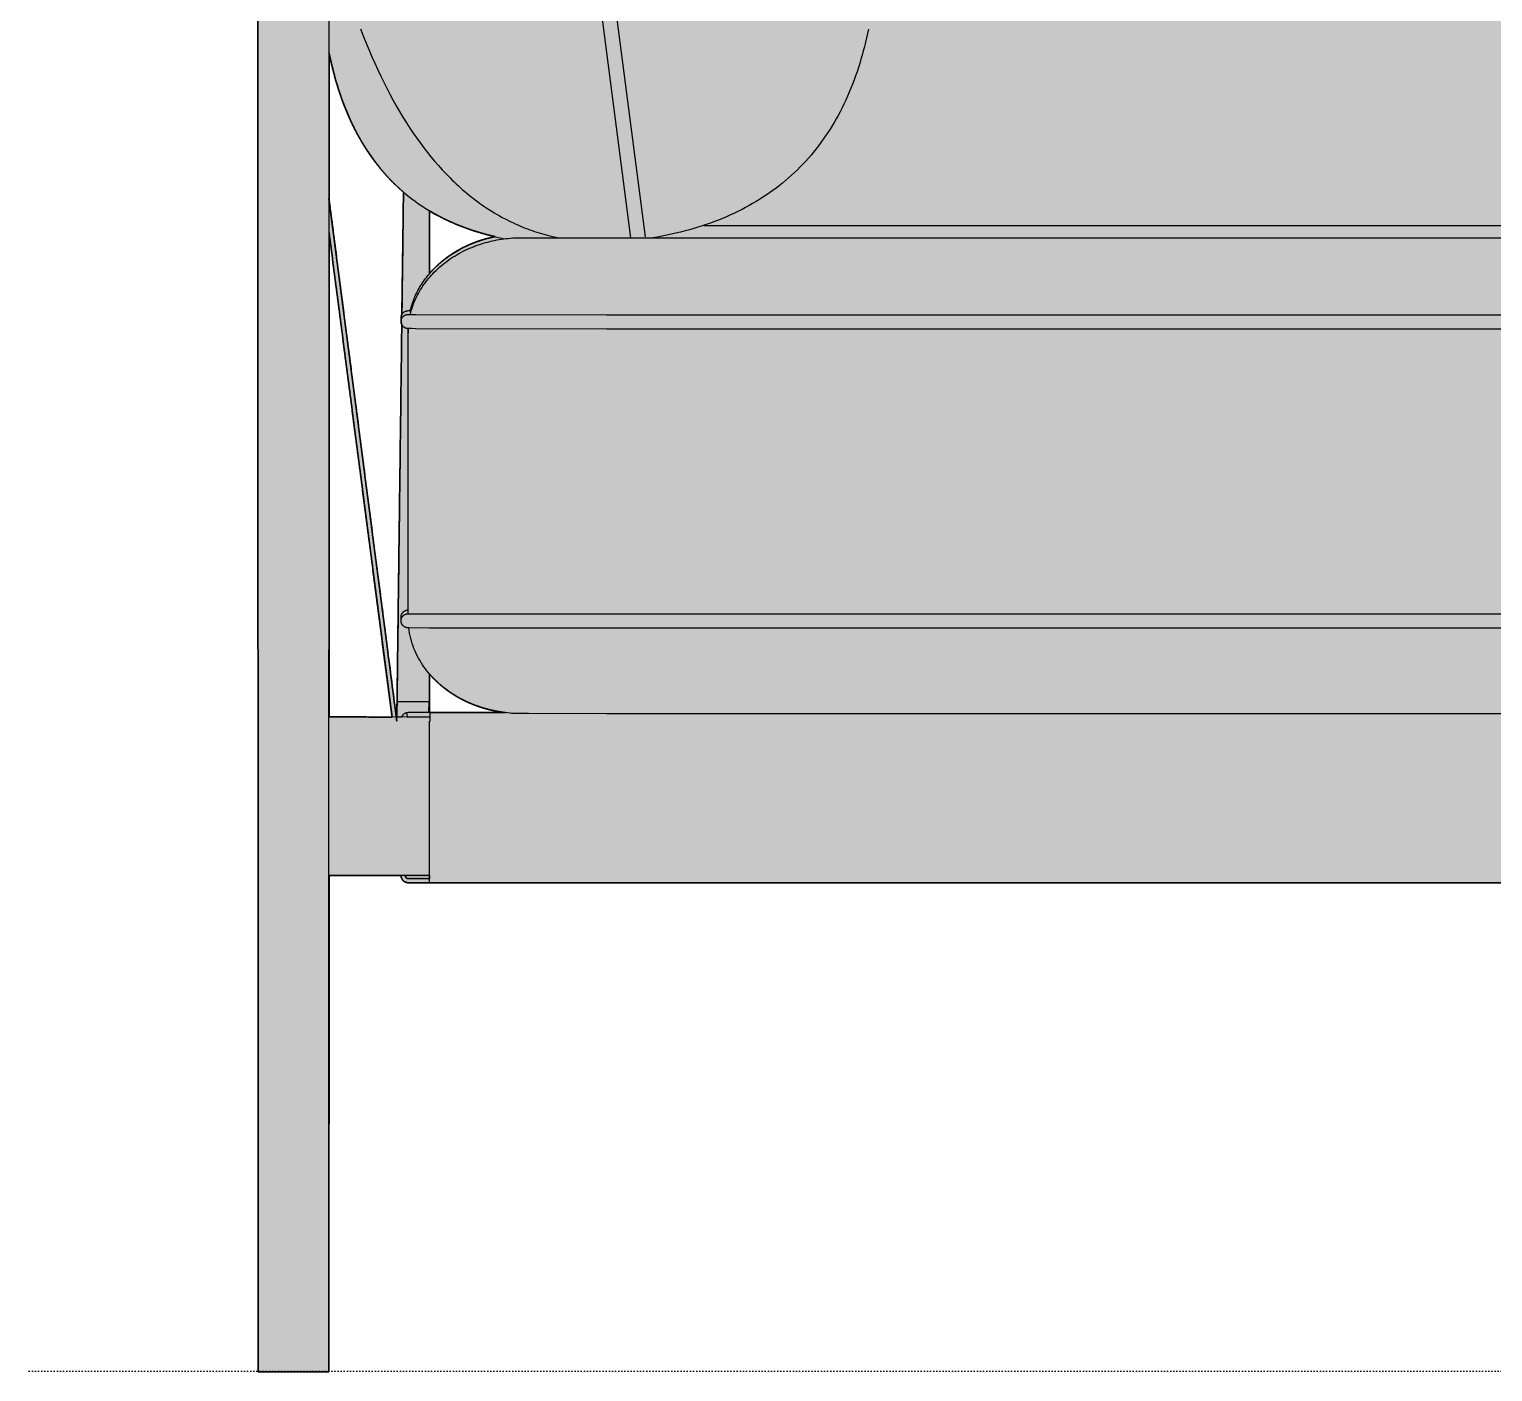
# Model space of a CAD drawing. Header units: millimetres. Extents: x 0 to 2217, y -1296 to 821.
# Drawn here: x 0 to 516, y 0 to 473 of the extents above; entities that cross this region are included whole.
import ezdxf

# ---------------------------------------------------------------- set-up
doc = ezdxf.new("R2010")
doc.units = ezdxf.units.MM
doc.linetypes.add('Dots', pattern=[1, 0, -1])
doc.layers.add('Blocks', color=7, linetype='Continuous')
doc.layers.add('Blocks$Fill', color=7, linetype='Continuous', true_color=0xffffff)
for name, color, linetype, lineweight, true_color in [('Blocks$Inner', 7, 'Continuous', 25, 0x007f00), ('Blocks$Outline', 7, 'Continuous', 35, 0xff3f3f), ('Groud', 7, 'Dots', 25, 0x243775)]:
    doc.layers.add(name, color=color, linetype=linetype, lineweight=lineweight, true_color=true_color)

# ---------------------------------------------------------------- blocks, each defined once
blk = doc.blocks.new('Can Lounge Chair Front')
at = {"layer": 'Blocks$Fill'}
h = blk.add_hatch(color=256, dxfattribs=at)
h.paths.add_polyline_path([(878.73, 172.31), (878.81, 172.31), (878.9, 172.32), (878.99, 172.33), (879.07, 172.34), (879.16, 172.36), (879.24, 172.38), (879.33, 172.4), (879.41, 172.43), (879.49, 172.46), (879.57, 172.49), (879.65, 172.52), (879.73, 172.56), (879.81, 172.6), (879.88, 172.64), (879.96, 172.68), (880.03, 172.73), (880.1, 172.78), (880.17, 172.83), (880.24, 172.89), (880.31, 172.94), (880.37, 173), (880.43, 173.06), (880.49, 173.13), (880.55, 173.19), (880.6, 173.26), (880.66, 173.33), (880.71, 173.4), (880.75, 173.47), (880.8, 173.55), (880.84, 173.62), (880.88, 173.7), (880.92, 173.78), (880.95, 173.86), (880.98, 173.94), (881.01, 174.02), (881.04, 174.1), (881.06, 174.19), (881.08, 174.27), (881.1, 174.36), (881.11, 174.44), (881.12, 174.53), (881.13, 174.61), (881.14, 174.7), (881.14, 174.79), (906.56, 174.79), (906.57, -0.21), (931.57, -0.21), (931.62, 509.79), (934.57, 509.79), (934.57, 549.79), (931.62, 549.79), (931.6, 569.67), (940.55, 585.02), (950.32, 600.59), (960.6, 615.86), (969.84, 628.69), (979.52, 641.23), (987.94, 651.42), (989.66, 653.43), (989.96, 653.81), (990.25, 654.2), (990.52, 654.6), (990.78, 655.01), (991.02, 655.42), (991.25, 655.85), (991.46, 656.28), (991.66, 656.72), (991.85, 657.16), (992.02, 657.62), (992.17, 658.07), (992.31, 658.54), (992.43, 659), (992.53, 659.47), (992.62, 659.95), (992.7, 660.43), (992.75, 660.91), (992.79, 661.39), (992.81, 661.87), (992.82, 662.35), (992.81, 662.83), (992.78, 663.31), (992.74, 663.8), (992.68, 664.27), (992.6, 664.75), (992.51, 665.22), (992.4, 665.69), (992.27, 666.16), (992.13, 666.62), (991.98, 667.08), (991.8, 667.53), (991.61, 667.97), (991.41, 668.41), (991.19, 668.84), (990.96, 669.26), (990.71, 669.68), (990.45, 670.08), (990.17, 670.48), (989.89, 670.86), (989.58, 671.24), (989.27, 671.61), (988.94, 671.96), (988.6, 672.3), (988.25, 672.63), (987.89, 672.95), (987.52, 673.26), (987.13, 673.55), (986.74, 673.83), (986.34, 674.1), (985.93, 674.35), (985.51, 674.59), (985.08, 674.81), (984.64, 675.02), (984.2, 675.21), (983.75, 675.39), (983.3, 675.55), (982.84, 675.7), (982.37, 675.83), (981.9, 675.94), (981.43, 676.04), (980.96, 676.12), (980.48, 676.19), (980, 676.24), (979.52, 676.27), (979.04, 676.29), (978.55, 676.29), (978.07, 676.27), (977.59, 676.23), (977.11, 676.18), (976.63, 676.12), (976.16, 676.03), (975.68, 675.93), (975.22, 675.82), (974.75, 675.68), (974.29, 675.54), (973.84, 675.37), (973.39, 675.19), (972.95, 675), (972.52, 674.79), (959.67, 674.79), (932.63, 674.79), (932.58, 676.42), (932.47, 678.71), (932.3, 681), (932.08, 683.28), (931.83, 685.36), (931.54, 687.44), (931.2, 689.52), (930.81, 691.58), (930.36, 693.63), (929.87, 695.67), (929.33, 697.7), (928.73, 699.71), (928.1, 701.61), (927.43, 703.49), (926.71, 705.35), (925.93, 707.19), (925.15, 708.92), (924.31, 710.63), (923.43, 712.32), (922.5, 713.98), (921.52, 715.62), (920.5, 717.23), (919.43, 718.81), (918.32, 720.35), (917.1, 721.94), (915.83, 723.5), (914.52, 725.01), (913.17, 726.49), (911.77, 727.92), (910.34, 729.32), (908.86, 730.67), (907.35, 731.98), (905.8, 733.26), (904.22, 734.49), (902.61, 735.67), (900.97, 736.82), (899.23, 737.98), (897.45, 739.09), (895.65, 740.17), (893.83, 741.19), (891.81, 742.27), (889.77, 743.3), (887.7, 744.28), (885.62, 745.22), (883.51, 746.11), (881.39, 746.96), (879.25, 747.77), (877.09, 748.54), (875.5, 749.07), (874.2, 752.57), (873.24, 754.92), (872.21, 757.28), (871.12, 759.62), (869.97, 761.92), (868.75, 764.22), (867.46, 766.51), (866.12, 768.76), (864.71, 770.98), (863.24, 773.17), (861.7, 775.34), (860.11, 777.46), (858.46, 779.55), (856.75, 781.6), (854.98, 783.61), (853.16, 785.58), (851.29, 787.5), (849.37, 789.37), (847.4, 791.19), (845.38, 792.97), (843.32, 794.69), (841.22, 796.35), (839.08, 797.96), (836.9, 799.51), (834.67, 801.01), (832.43, 802.44), (830.15, 803.81), (827.84, 805.12), (825.5, 806.38), (823.15, 807.56), (820.78, 808.68), (818.39, 809.74), (815.97, 810.75), (813.55, 811.68), (811.13, 812.55), (808.69, 813.36), (806.23, 814.11), (803.78, 814.79), (801.35, 815.41), (798.9, 815.97), (796.45, 816.47), (792.81, 817.11), (789.18, 817.61), (785.55, 817.99), (782.02, 818.25), (778.48, 818.38), (776.06, 818.41), (736.25, 817.47), (641.05, 818.41), (573.71, 815.98), (540.05, 818.41), (506.05, 818.41), (444.77, 816.72), (420.65, 814.48), (324.09, 818.41), (232.58, 818.35), (229.04, 818.17), (225.48, 817.88), (221.84, 817.46), (218.22, 816.91), (214.56, 816.23), (212.11, 815.69), (209.67, 815.11), (207.24, 814.46), (204.78, 813.74), (202.33, 812.96), (199.9, 812.12), (197.49, 811.23), (195.06, 810.25), (192.65, 809.22), (190.27, 808.13), (187.92, 806.98), (185.56, 805.76), (183.23, 804.47), (180.94, 803.13), (178.69, 801.73), (176.45, 800.27), (174.24, 798.74), (172.08, 797.16), (169.96, 795.53), (167.88, 793.83), (165.84, 792.09), (163.84, 790.29), (161.89, 788.44), (160, 786.55), (158.16, 784.6), (156.36, 782.61), (154.62, 780.58), (152.95, 778.51), (151.33, 776.41), (149.76, 774.26), (148.25, 772.07), (146.82, 769.87), (145.44, 767.64), (144.12, 765.37), (142.86, 763.07), (141.68, 760.77), (140.56, 758.45), (139.5, 756.1), (138.5, 753.72), (137.59, 751.4), (136.74, 749.06), (135.19, 748.54), (133.03, 747.77), (130.89, 746.96), (128.77, 746.11), (126.66, 745.22), (124.57, 744.28), (122.51, 743.3), (120.47, 742.27), (118.45, 741.19), (116.62, 740.17), (114.83, 739.09), (113.05, 737.98), (111.31, 736.82), (109.67, 735.67), (108.06, 734.49), (106.47, 733.26), (104.93, 731.98), (103.42, 730.67), (101.94, 729.32), (100.5, 727.92), (99.11, 726.49), (97.75, 725.01), (96.44, 723.5), (95.18, 721.94), (93.96, 720.35), (92.85, 718.81), (91.78, 717.23), (90.76, 715.62), (89.78, 713.98), (88.85, 712.32), (87.97, 710.63), (87.13, 708.92), (86.35, 707.19), (85.57, 705.35), (84.85, 703.49), (84.17, 701.61), (83.55, 699.71), (82.95, 697.7), (82.41, 695.67), (81.91, 693.63), (81.47, 691.58), (81.08, 689.52), (80.74, 687.44), (80.45, 685.36), (80.2, 683.28), (79.98, 681), (79.81, 678.71), (79.69, 676.42), (79.64, 674.79), (52.6, 674.79), (39.76, 674.79), (39.33, 675), (38.89, 675.19), (38.44, 675.37), (37.99, 675.54), (37.53, 675.68), (37.06, 675.82), (36.59, 675.93), (36.12, 676.03), (35.65, 676.12), (35.17, 676.18), (34.69, 676.23), (34.21, 676.27), (33.73, 676.29), (33.24, 676.29), (32.76, 676.27), (32.28, 676.24), (31.8, 676.19), (31.32, 676.12), (30.85, 676.04), (30.37, 675.94), (29.9, 675.83), (29.44, 675.7), (28.98, 675.55), (28.53, 675.39), (28.08, 675.21), (27.64, 675.02), (27.2, 674.81), (26.77, 674.59), (26.35, 674.35), (25.94, 674.1), (25.54, 673.83), (25.14, 673.55), (24.76, 673.26), (24.39, 672.95), (24.03, 672.63), (23.68, 672.3), (23.34, 671.96), (23.01, 671.61), (22.69, 671.24), (22.39, 670.86), (22.1, 670.48), (21.83, 670.08), (21.57, 669.68), (21.32, 669.26), (21.09, 668.84), (20.87, 668.41), (20.66, 667.97), (20.48, 667.53), (20.3, 667.08), (20.15, 666.62), (20, 666.16), (19.88, 665.69), (19.77, 665.22), (19.68, 664.75), (19.6, 664.27), (19.54, 663.8), (19.5, 663.31), (19.47, 662.83), (19.46, 662.35), (19.46, 661.87), (19.49, 661.39), (19.53, 660.91), (19.58, 660.43), (19.65, 659.95), (19.74, 659.47), (19.85, 659), (19.97, 658.54), (20.11, 658.07), (20.26, 657.62), (20.43, 657.16), (20.61, 656.72), (20.81, 656.28), (21.03, 655.85), (21.26, 655.42), (21.5, 655.01), (21.76, 654.6), (22.03, 654.2), (22.32, 653.81), (22.62, 653.43), (32.76, 641.23), (42.44, 628.69), (51.68, 615.86), (61.95, 600.59), (71.72, 585.02), (79.57, 571.64), (80.68, 569.67), (80.66, 549.79), (77.71, 549.79), (77.71, 509.79), (80.66, 509.79), (80.71, -0.21), (105.71, -0.21), (105.72, 174.79), (131.14, 174.79), (131.14, 174.7), (131.15, 174.61), (131.15, 174.53), (131.17, 174.44), (131.18, 174.36), (131.2, 174.27), (131.22, 174.19), (131.24, 174.1), (131.27, 174.02), (131.29, 173.94), (131.33, 173.86), (131.36, 173.78), (131.4, 173.7), (131.44, 173.62), (131.48, 173.55), (131.52, 173.47), (131.57, 173.4), (131.62, 173.33), (131.68, 173.26), (131.73, 173.19), (131.79, 173.13), (131.85, 173.06), (131.91, 173), (131.97, 172.94), (132.04, 172.89), (132.11, 172.83), (132.18, 172.78), (132.25, 172.73), (132.32, 172.68), (132.39, 172.64), (132.47, 172.6), (132.55, 172.56), (132.63, 172.52), (132.71, 172.49), (132.79, 172.46), (132.87, 172.43), (132.95, 172.4), (133.04, 172.38), (133.12, 172.36), (133.21, 172.34), (133.29, 172.33), (133.38, 172.32), (133.47, 172.31), (133.55, 172.31), (141.14, 172.31), (871.14, 172.31)], flags=0)
h.paths.add_polyline_path([(141.14, 387.15), (141.14, 409.35), (142.09, 408.78), (143.33, 408.08), (144.59, 407.4), (145.91, 406.72), (147.24, 406.08), (148.58, 405.45), (149.93, 404.86), (151.29, 404.29), (152.67, 403.75), (154.05, 403.23), (155.45, 402.74), (156.89, 402.26), (158.35, 401.8), (161.27, 400.97), (162.88, 400.56), (164.27, 400.23), (162.94, 399.94), (160.96, 399.43), (159.65, 399.04), (158.34, 398.61), (157.05, 398.14), (155.76, 397.62), (154.49, 397.07), (153.24, 396.47), (152.01, 395.83), (150.81, 395.15), (149.63, 394.44), (148.47, 393.68), (147.91, 393.29), (147.35, 392.9), (146.81, 392.49), (146.27, 392.07), (145.74, 391.65), (145.22, 391.21), (144.71, 390.77), (144.21, 390.32), (143.72, 389.87), (143.24, 389.4), (142.77, 388.93), (142.31, 388.46), (141.86, 387.97), (141.42, 387.48)], flags=0)
h.paths.add_polyline_path([(871.14, 387.15), (870.86, 387.48), (870.42, 387.97), (869.97, 388.46), (869.51, 388.93), (869.04, 389.4), (868.56, 389.87), (868.07, 390.32), (867.57, 390.77), (867.06, 391.21), (866.54, 391.65), (866.01, 392.07), (865.47, 392.49), (864.92, 392.9), (864.37, 393.29), (862.65, 394.44), (861.47, 395.15), (860.27, 395.83), (859.04, 396.47), (857.79, 397.07), (856.52, 397.62), (855.23, 398.14), (853.94, 398.61), (852.63, 399.04), (851.31, 399.43), (850, 399.78), (849.34, 399.94), (848.01, 400.23), (849.4, 400.56), (851, 400.97), (853.93, 401.8), (855.39, 402.26), (856.83, 402.74), (858.22, 403.23), (859.61, 403.75), (860.98, 404.29), (862.35, 404.86), (863.7, 405.45), (865.04, 406.08), (866.37, 406.72), (867.68, 407.4), (868.94, 408.08), (870.19, 408.78), (871.14, 409.35)], flags=0)
h.paths.add_polyline_path([(105.74, 401.69), (127.94, 230.74), (105.72, 230.8)], flags=0)
h.paths.add_polyline_path([(80.68, 572.83), (67.47, 594.75), (57.39, 610.19), (57.23, 610.44), (46.78, 625.33), (37.22, 638.01), (29.19, 647.99), (24.22, 653.87), (24.52, 653.56), (24.82, 653.25), (25.14, 652.96), (25.47, 652.67), (25.81, 652.4), (26.16, 652.14), (26.51, 651.9), (26.88, 651.66), (27.25, 651.44), (27.63, 651.23), (28.01, 651.04), (28.41, 650.85), (28.81, 650.69), (29.21, 650.53), (29.62, 650.39), (30.04, 650.27), (30.46, 650.15), (30.88, 650.06), (31.3, 649.98), (31.73, 649.91), (32.16, 649.86), (32.59, 649.82), (33.03, 649.8), (47.12, 649.79), (49.97, 631.34), (50.94, 626.37), (51.31, 624.71), (52.15, 621.4), (52.64, 619.75), (52.92, 618.93), (53.21, 618.11), (53.52, 617.29), (53.86, 616.48), (54.22, 615.68), (54.6, 614.88), (55.01, 614.11), (55.44, 613.34), (57.23, 610.44), (58.49, 611.24), (57.03, 613.59), (56.57, 614.38), (56.23, 615), (55.9, 615.64), (55.59, 616.27), (55.3, 616.92), (55.01, 617.61), (54.73, 618.31), (54.47, 619.02), (54.23, 619.73), (53.95, 620.61), (53.69, 621.49), (52.92, 624.4), (52.41, 626.68), (51.62, 630.62), (49.92, 640.84), (48.63, 649.79), (52.9, 649.79), (53.2, 649.78), (53.49, 649.76), (53.79, 649.74), (54.08, 649.72), (54.37, 649.68), (54.67, 649.65), (54.96, 649.6), (55.27, 649.55), (55.58, 649.49), (55.89, 649.43), (56.2, 649.36), (56.51, 649.28), (56.82, 649.2), (57.12, 649.11), (57.42, 649.01), (57.73, 648.91), (58.04, 648.8), (58.34, 648.69), (58.64, 648.57), (59.24, 648.32), (59.83, 648.04), (60.45, 647.73), (61.05, 647.39), (61.65, 647.04), (62.24, 646.67), (62.88, 646.23), (63.51, 645.77), (64.13, 645.29), (64.73, 644.79), (65.24, 644.35), (65.74, 643.9), (66.22, 643.44), (66.7, 642.96), (67.33, 642.31), (67.94, 641.63), (68.53, 640.94), (69.11, 640.24), (69.59, 639.62), (70.06, 638.99), (70.52, 638.35), (70.96, 637.71), (71.55, 636.82), (72.11, 635.93), (72.65, 635.01), (73.17, 634.09), (73.7, 633.1), (74.21, 632.1), (74.69, 631.09), (75.16, 630.06), (75.59, 629.05), (76.01, 628.03), (76.41, 627.01), (76.78, 625.98), (77.17, 624.84), (77.54, 623.7), (77.89, 622.55), (78.21, 621.4), (79.05, 617.98), (79.51, 615.68), (79.89, 613.37), (80.2, 611.03), (80.44, 608.65), (80.61, 606.25), (80.7, 603.58)], flags=0)
h.paths.add_polyline_path([(871.15, 173.81), (871.15, 174.79), (879.64, 174.79), (879.64, 174.75), (879.64, 174.72), (879.63, 174.69), (879.63, 174.65), (879.62, 174.62), (879.61, 174.58), (879.61, 174.55), (879.6, 174.52), (879.59, 174.48), (879.57, 174.45), (879.56, 174.42), (879.55, 174.39), (879.53, 174.36), (879.52, 174.33), (879.5, 174.3), (879.48, 174.27), (879.46, 174.24), (879.44, 174.21), (879.42, 174.18), (879.4, 174.16), (879.38, 174.13), (879.35, 174.1), (879.33, 174.08), (879.3, 174.06), (879.28, 174.04), (879.25, 174.01), (879.22, 173.99), (879.19, 173.97), (879.16, 173.95), (879.13, 173.94), (879.1, 173.92), (879.07, 173.91), (879.04, 173.89), (879.01, 173.88), (878.98, 173.87), (878.94, 173.85), (878.91, 173.84), (878.88, 173.84), (878.84, 173.83), (878.81, 173.82), (878.78, 173.82), (878.74, 173.81), (878.71, 173.81), (878.67, 173.81)], flags=0)
h.paths.add_polyline_path([(906.55, 230.8), (884.34, 230.74), (906.54, 401.69)], flags=0)
h.paths.add_polyline_path([(141.13, 173.81), (133.6, 173.81), (133.57, 173.81), (133.54, 173.81), (133.5, 173.82), (133.47, 173.82), (133.43, 173.83), (133.4, 173.84), (133.37, 173.84), (133.33, 173.85), (133.3, 173.87), (133.27, 173.88), (133.24, 173.89), (133.21, 173.91), (133.17, 173.92), (133.14, 173.94), (133.11, 173.95), (133.09, 173.97), (133.06, 173.99), (133.03, 174.01), (133, 174.04), (132.98, 174.06), (132.95, 174.08), (132.93, 174.1), (132.9, 174.13), (132.88, 174.16), (132.86, 174.18), (132.84, 174.21), (132.82, 174.24), (132.8, 174.27), (132.78, 174.3), (132.76, 174.33), (132.75, 174.36), (132.73, 174.39), (132.72, 174.42), (132.7, 174.45), (132.69, 174.48), (132.68, 174.52), (132.67, 174.55), (132.66, 174.58), (132.66, 174.62), (132.65, 174.65), (132.65, 174.69), (132.64, 174.72), (132.64, 174.75), (132.64, 174.79), (141.12, 174.79)], flags=0)
h.paths.add_polyline_path([(988.06, 653.87), (978.24, 642.03), (968.64, 629.59), (959.37, 616.72), (955.05, 610.44), (944.81, 594.75), (933.47, 576.05), (931.6, 572.83), (931.61, 604.78), (931.73, 607.26), (931.94, 609.74), (932.22, 612.21), (932.57, 614.53), (932.99, 616.83), (933.49, 619.12), (934.06, 621.4), (934.39, 622.55), (934.74, 623.7), (935.1, 624.84), (935.49, 625.98), (935.87, 627.01), (936.27, 628.03), (936.68, 629.05), (937.12, 630.06), (937.58, 631.09), (938.07, 632.1), (938.58, 633.1), (939.11, 634.09), (939.63, 635.01), (940.17, 635.93), (940.73, 636.82), (941.31, 637.71), (941.76, 638.35), (942.22, 638.99), (942.69, 639.62), (943.17, 640.24), (943.75, 640.94), (944.34, 641.63), (944.95, 642.31), (945.58, 642.96), (946.05, 643.44), (946.54, 643.9), (947.04, 644.35), (947.55, 644.79), (948.15, 645.29), (948.77, 645.77), (949.4, 646.23), (950.04, 646.67), (950.63, 647.04), (951.22, 647.39), (951.83, 647.73), (952.45, 648.04), (953.04, 648.32), (953.64, 648.57), (953.94, 648.69), (954.24, 648.8), (954.55, 648.91), (954.86, 649.01), (955.16, 649.11), (955.46, 649.2), (955.77, 649.28), (956.07, 649.36), (956.38, 649.43), (956.69, 649.49), (957, 649.55), (957.32, 649.6), (957.61, 649.65), (957.9, 649.68), (958.2, 649.72), (958.49, 649.74), (958.79, 649.76), (959.09, 649.78), (959.39, 649.79), (963.65, 649.79), (960.92, 632.1), (959.87, 626.68), (959.35, 624.4), (958.84, 622.37), (958.59, 621.49), (958.33, 620.61), (958.05, 619.73), (957.81, 619.02), (957.55, 618.31), (957.27, 617.61), (956.98, 616.92), (956.68, 616.27), (956.37, 615.64), (956.05, 615), (955.71, 614.38), (955.25, 613.59), (953.79, 611.24), (955.05, 610.44), (956.84, 613.34), (957.27, 614.11), (957.68, 614.88), (958.06, 615.68), (958.42, 616.48), (958.76, 617.29), (959.07, 618.11), (959.36, 618.93), (959.63, 619.75), (960.35, 622.23), (960.97, 624.71), (962, 629.68), (963.16, 636.31), (965.16, 649.79), (979.25, 649.8), (979.69, 649.82), (980.12, 649.86), (980.54, 649.91), (980.55, 649.91), (980.61, 649.92), (980.61, 649.92), (980.98, 649.98), (981.4, 650.06), (981.82, 650.15), (982.24, 650.27), (982.66, 650.39), (983.07, 650.53), (983.47, 650.69), (983.87, 650.85), (984.26, 651.04), (984.65, 651.23), (985.03, 651.44), (985.4, 651.66), (985.77, 651.9), (986.12, 652.14), (986.47, 652.4), (986.81, 652.67), (987.14, 652.96), (987.45, 653.25), (987.76, 653.56)], flags=0)
h.paths.add_polyline_path([(129.66, 230.73), (129.45, 230.73), (107.33, 401.1), (105.74, 413.32), (105.74, 465.04), (106.44, 461.8), (107.26, 458.44), (108.17, 455.12), (109.18, 451.83), (110.23, 448.76), (111.37, 445.73), (112.55, 442.91), (113.81, 440.13), (115.13, 437.48), (115.82, 436.17), (116.54, 434.88), (117.28, 433.6), (118.05, 432.34), (118.84, 431.09), (119.65, 429.85), (120.46, 428.68), (121.29, 427.52), (122.14, 426.38), (123.02, 425.25), (123.92, 424.14), (124.84, 423.05), (125.78, 421.98), (126.75, 420.93), (127.7, 419.94), (128.68, 418.96), (129.68, 418), (130.7, 417.06), (131.73, 416.15), (131.98, 415.94), (131.44, 372.79), (131.43, 372.76), (131.39, 372.69), (131.35, 372.61), (131.32, 372.53), (131.29, 372.45), (131.26, 372.36), (131.23, 372.28), (131.21, 372.2), (131.19, 372.11), (131.18, 372.03), (131.16, 371.94), (131.15, 371.86), (131.14, 371.77), (131.14, 371.68), (131.14, 370.29), (131.14, 370.23), (131.14, 370.17), (131.15, 370.11), (131.15, 370.05), (131.16, 369.99), (131.17, 369.93), (131.18, 369.87), (131.19, 369.81), (131.2, 369.75), (131.21, 369.69), (131.23, 369.63), (131.25, 369.57), (131.27, 369.51), (131.29, 369.45), (131.31, 369.39), (131.33, 369.33), (131.36, 369.28), (131.38, 369.22), (131.4, 369.19), (129.72, 236.12)], flags=0)
h.paths.add_polyline_path([(141.14, 232.31), (141.14, 245.97), (141.45, 245.61), (142.06, 244.94), (142.68, 244.28), (143.33, 243.63), (143.99, 243), (144.66, 242.39), (145.35, 241.8), (146.07, 241.21), (146.79, 240.65), (147.53, 240.1), (148.29, 239.57), (149.05, 239.06), (149.83, 238.56), (150.61, 238.08), (151.41, 237.62), (152.23, 237.18), (153.05, 236.75), (153.89, 236.34), (154.73, 235.95), (155.58, 235.58), (156.44, 235.23), (157.3, 234.89), (158.18, 234.57), (159.09, 234.26), (160.01, 233.97), (160.94, 233.7), (161.88, 233.45), (162.88, 233.2), (163.88, 232.98), (164.79, 232.79), (165.71, 232.63), (166.69, 232.47), (167.66, 232.34), (167.95, 232.31)], flags=0)
h.paths.add_polyline_path([(843.91, 232.26), (844.61, 232.34), (845.59, 232.47), (846.57, 232.63), (847.49, 232.79), (848.4, 232.98), (849.4, 233.2), (850.4, 233.45), (851.34, 233.7), (852.26, 233.97), (853.19, 234.26), (854.1, 234.57), (854.97, 234.89), (855.84, 235.23), (856.7, 235.58), (857.55, 235.95), (858.39, 236.34), (859.23, 236.75), (860.05, 237.18), (860.87, 237.62), (861.71, 238.11), (862.53, 238.61), (863.35, 239.14), (864.15, 239.68), (864.86, 240.19), (865.56, 240.71), (866.25, 241.24), (866.92, 241.8), (867.61, 242.39), (868.29, 243), (868.95, 243.63), (869.59, 244.28), (870.22, 244.94), (870.83, 245.61), (871.14, 245.97), (871.14, 232.31), (843.98, 232.26)], flags=0)
h.paths.add_polyline_path([(880.88, 369.19), (880.9, 369.22), (880.92, 369.28), (880.95, 369.33), (880.97, 369.39), (880.99, 369.45), (881.01, 369.51), (881.03, 369.57), (881.05, 369.63), (881.06, 369.69), (881.08, 369.75), (881.09, 369.81), (881.1, 369.87), (881.11, 369.93), (881.12, 369.99), (881.13, 370.05), (881.13, 370.11), (881.14, 370.17), (881.14, 370.23), (881.14, 370.29), (881.14, 371.6), (881.14, 371.68), (881.13, 371.77), (881.13, 371.85), (881.12, 371.94), (881.1, 372.02), (881.09, 372.11), (881.07, 372.19), (881.05, 372.27), (881.02, 372.35), (881, 372.43), (880.97, 372.51), (880.93, 372.59), (880.9, 372.67), (880.86, 372.75), (880.84, 372.79), (880.3, 415.94), (880.55, 416.15), (881.58, 417.06), (882.6, 418), (883.6, 418.96), (884.57, 419.94), (885.53, 420.93), (886.5, 421.98), (887.44, 423.05), (888.36, 424.14), (889.26, 425.25), (890.14, 426.38), (890.99, 427.52), (891.82, 428.68), (892.63, 429.85), (893.44, 431.09), (894.23, 432.34), (894.99, 433.6), (895.74, 434.88), (896.45, 436.17), (897.15, 437.48), (898.47, 440.13), (899.73, 442.91), (900.9, 445.73), (902.05, 448.76), (903.1, 451.83), (904.11, 455.12), (905.02, 458.44), (905.84, 461.8), (906.54, 465.04), (906.54, 413.32), (882.83, 230.73), (882.62, 230.73), (882.55, 236.12)], flags=0)
at = {"layer": 'Blocks$Inner'}
for p, q in [((131.44, 372.79), (131.98, 415.94)), ((141.14, 409.35), (141.14, 387.15)), ((237.98, 404.21), (774.3, 404.21)), ((105.71, 401.9), (127.94, 230.74)), ((141.14, 232.31), (141.14, 245.97)), ((170.04, 232.1), (170.5, 232.07)), ((141.13, 173.81), (141.12, 174.79))]:
    blk.add_line(p, q, dxfattribs=at)
for points in [[(212.19, 399.79), (200.72, 487.95)], [(170.53, 758.82), (217.18, 400.18)], [(295.96, 473.46), (295.64, 471.9), (295.29, 470.34), (294.93, 468.78), (294.55, 467.23), (294.16, 465.75), (293.76, 464.26), (293.34, 462.79), (292.89, 461.31), (292.43, 459.85), (291.95, 458.39), (291.45, 456.94), (290.92, 455.49), (290.38, 454.06), (289.81, 452.63), (289.23, 451.21), (288.62, 449.8), (287.99, 448.4), (287.33, 447.01), (286.66, 445.63), (285.96, 444.26), (285.29, 443.01), (284.6, 441.77), (283.9, 440.54), (283.17, 439.33), (282.43, 438.12), (281.66, 436.93), (280.87, 435.75), (280.07, 434.59), (279.24, 433.44), (278.39, 432.3), (277.53, 431.18), (276.64, 430.08), (275.73, 428.99), (274.81, 427.92), (273.86, 426.86), (272.89, 425.83), (271.91, 424.81), (270.91, 423.81), (269.89, 422.83), (268.85, 421.86), (267.79, 420.92), (266.72, 419.99), (265.63, 419.09), (264.52, 418.2), (263.4, 417.34), (262.26, 416.5), (261.11, 415.67), (259.94, 414.87), (258.76, 414.09), (257.56, 413.32), (256.36, 412.58), (255.13, 411.86), (253.9, 411.16), (252.65, 410.48), (251.39, 409.82), (250.13, 409.18), (248.74, 408.51), (247.35, 407.87), (245.94, 407.24), (244.52, 406.65), (243.1, 406.07), (241.66, 405.52), (240.22, 404.98), (238.77, 404.48), (237.31, 403.99), (235.84, 403.52), (234.37, 403.08), (232.89, 402.65), (231.29, 402.22), (229.68, 401.8), (228.07, 401.42), (226.46, 401.05), (224.84, 400.7), (223.21, 400.38), (221.58, 400.07), (219.95, 399.79)], [(80.66, 509.79), (80.71, -0.21), (105.71, -0.21), (105.74, 509.79)], [(116.83, 473.54), (117.8, 471.02), (118.8, 468.52), (119.83, 466.03), (120.82, 463.71), (121.84, 461.4), (122.89, 459.1), (123.97, 456.82), (125, 454.71), (126.06, 452.61), (127.15, 450.53), (128.26, 448.46), (129.41, 446.41), (130.59, 444.37), (131.8, 442.36), (133.05, 440.36), (134.23, 438.53), (135.45, 436.71), (136.69, 434.92), (137.97, 433.15), (139.18, 431.54), (140.41, 429.94), (141.68, 428.37), (142.97, 426.83), (144.29, 425.31), (144.96, 424.56), (145.64, 423.81), (146.33, 423.07), (147.02, 422.34), (147.73, 421.62), (148.44, 420.91), (149.15, 420.2), (149.88, 419.5), (150.61, 418.81), (151.36, 418.12), (152.11, 417.45), (152.86, 416.78), (153.63, 416.12), (154.4, 415.48), (155.11, 414.89), (155.84, 414.31), (156.56, 413.74), (157.3, 413.18), (158.04, 412.63), (158.79, 412.08), (159.54, 411.55), (160.3, 411.02), (161.7, 410.09), (163.12, 409.18), (163.98, 408.66), (164.85, 408.14), (165.72, 407.64), (166.6, 407.15), (168.09, 406.36), (169.59, 405.6), (170.5, 405.17), (171.41, 404.74), (172.33, 404.33), (173.26, 403.93), (174.06, 403.6), (174.88, 403.27), (175.69, 402.96), (176.51, 402.66), (177.34, 402.36), (178.16, 402.08), (178.99, 401.8), (179.83, 401.54), (180.66, 401.29), (181.5, 401.05), (182.35, 400.81), (183.19, 400.59), (184.04, 400.38), (184.89, 400.18), (185.74, 399.98), (186.6, 399.8)], [(105.71, 465.19), (106.44, 461.8), (107.26, 458.44), (108.17, 455.12), (109.18, 451.83), (110.23, 448.76), (111.37, 445.73), (112.55, 442.91), (113.81, 440.13), (115.13, 437.48), (115.82, 436.17), (116.54, 434.88), (117.28, 433.6), (118.05, 432.34), (118.84, 431.09), (119.65, 429.85), (120.46, 428.68), (121.29, 427.52), (122.14, 426.38), (123.02, 425.25), (123.92, 424.14), (124.84, 423.05), (125.78, 421.98), (126.75, 420.93), (127.7, 419.94), (128.68, 418.96), (129.68, 418), (130.7, 417.06), (131.73, 416.15), (132.79, 415.26), (133.86, 414.38), (134.95, 413.54), (136.1, 412.68), (137.26, 411.85), (138.45, 411.05), (139.64, 410.27), (140.86, 409.51), (142.09, 408.78), (143.33, 408.08), (144.59, 407.4), (145.91, 406.72), (147.24, 406.08), (148.58, 405.45), (149.93, 404.86), (151.29, 404.29), (152.67, 403.75), (154.05, 403.23), (155.45, 402.74), (156.89, 402.26), (158.35, 401.8), (161.27, 400.97), (162.88, 400.56), (164.5, 400.17), (167.74, 399.49)], [(129.45, 230.73), (129.39, 231.23), (107.33, 401.1), (105.71, 413.55), (107.33, 401.1)], [(808.64, 367.64), (203.64, 367.64), (136.32, 367.75), (134.78, 367.77), (133.86, 367.78), (133.69, 367.79), (133.51, 367.79), (133.45, 367.8), (133.39, 367.8), (133.33, 367.81), (133.27, 367.82), (133.21, 367.83), (133.14, 367.84), (133.08, 367.86), (133.02, 367.87), (132.95, 367.89), (132.89, 367.91), (132.82, 367.93), (132.76, 367.95), (132.7, 367.98), (132.64, 368), (132.58, 368.03), (132.52, 368.06), (132.46, 368.09), (132.4, 368.12), (132.35, 368.15), (132.29, 368.19), (132.23, 368.23), (132.18, 368.26), (132.13, 368.3), (132.07, 368.34), (132.02, 368.39), (131.97, 368.43), (131.92, 368.48), (131.88, 368.52), (131.83, 368.57), (131.79, 368.61), (131.75, 368.65), (131.71, 368.7), (131.67, 368.75), (131.64, 368.8), (131.6, 368.85), (131.57, 368.9), (131.53, 368.95), (131.5, 369), (131.47, 369.05), (131.44, 369.11), (131.41, 369.16), (131.38, 369.22), (131.36, 369.28), (131.33, 369.33), (131.31, 369.39), (131.29, 369.45), (131.27, 369.51), (131.25, 369.57), (131.23, 369.63), (131.21, 369.69), (131.2, 369.75), (131.19, 369.81), (131.18, 369.87), (131.17, 369.93), (131.16, 369.99), (131.15, 370.05), (131.15, 370.11), (131.14, 370.17), (131.14, 370.23), (131.14, 370.29), (131.14, 371.6), (131.14, 371.68), (131.14, 371.77), (131.15, 371.86), (131.16, 371.94), (131.18, 372.03), (131.19, 372.11), (131.21, 372.2), (131.23, 372.28), (131.26, 372.36), (131.29, 372.45), (131.32, 372.53), (131.35, 372.61), (131.39, 372.69), (131.43, 372.76), (131.47, 372.84), (131.51, 372.91), (131.56, 372.99), (131.61, 373.06), (131.66, 373.13), (131.71, 373.19), (131.77, 373.26), (131.83, 373.32), (131.89, 373.38), (131.95, 373.44), (132.02, 373.5), (132.08, 373.56), (132.15, 373.61), (132.22, 373.66), (132.3, 373.71), (132.37, 373.75), (132.45, 373.79), (132.52, 373.83), (132.6, 373.87), (132.68, 373.91), (132.76, 373.94), (132.84, 373.97), (132.92, 373.99), (133.01, 374.02), (133.09, 374.04), (133.18, 374.05), (133.26, 374.07), (133.35, 374.08), (133.44, 374.09), (133.52, 374.1), (133.61, 374.11), (133.69, 374.11), (133.78, 374.11), (133.86, 374.11), (133.91, 374.12), (133.96, 374.12), (134.01, 374.12), (134.06, 374.12), (134.1, 374.11), (134.15, 374.11), (134.2, 374.1), (134.25, 374.09), (134.3, 374.08), (134.34, 374.07), (134.39, 374.06), (134.52, 374.61), (134.67, 375.16), (134.83, 375.72), (135, 376.27), (135.18, 376.83), (135.38, 377.38), (135.59, 377.93), (135.81, 378.49), (136.04, 379.04), (136.28, 379.59), (136.54, 380.14), (136.81, 380.68), (137.09, 381.23), (137.38, 381.77), (137.69, 382.31), (138.01, 382.85), (138.34, 383.38), (138.68, 383.91), (139.04, 384.43), (139.41, 384.95), (139.79, 385.47), (140.18, 385.98), (140.58, 386.49), (140.99, 386.99), (141.42, 387.48), (141.86, 387.97), (142.31, 388.46), (142.77, 388.93), (143.24, 389.4), (143.72, 389.87), (144.21, 390.32), (144.71, 390.77), (145.22, 391.21), (145.74, 391.65), (146.27, 392.07), (146.81, 392.49), (147.35, 392.9), (147.91, 393.29), (148.47, 393.68), (149.05, 394.07), (149.63, 394.44), (150.21, 394.8), (150.81, 395.15), (151.41, 395.5), (152.01, 395.83), (152.62, 396.16), (153.24, 396.47), (153.86, 396.77), (154.49, 397.07), (155.12, 397.35), (155.76, 397.62), (156.4, 397.88), (157.05, 398.14), (157.69, 398.38), (158.34, 398.61), (158.99, 398.83), (159.65, 399.04), (160.31, 399.24), (160.96, 399.43), (161.62, 399.61), (162.28, 399.78), (162.94, 399.94), (164.27, 400.23)], [(134.39, 372.77), (134.56, 373.45), (134.75, 374.13), (134.95, 374.81), (135.17, 375.49), (135.41, 376.17), (135.67, 376.85), (135.95, 377.52), (136.24, 378.2), (136.56, 378.87), (136.89, 379.54), (137.24, 380.21), (137.61, 380.87), (138, 381.53), (138.41, 382.18), (138.83, 382.82), (139.28, 383.47), (139.74, 384.1), (140.22, 384.73), (140.72, 385.35), (141.23, 385.96), (141.76, 386.56), (142.31, 387.15), (142.87, 387.74), (143.46, 388.31), (144.05, 388.87), (144.66, 389.43), (145.29, 389.97), (145.93, 390.49), (146.58, 391.01), (147.25, 391.51), (147.93, 392), (148.63, 392.48), (149.33, 392.94), (150.05, 393.39), (150.77, 393.83), (151.51, 394.25), (152.25, 394.65), (153.01, 395.04), (153.77, 395.42), (154.54, 395.78), (155.31, 396.12), (156.1, 396.45), (156.88, 396.77), (157.68, 397.07), (158.47, 397.35), (159.27, 397.62), (160.08, 397.87), (160.88, 398.1), (161.69, 398.32), (162.5, 398.53), (163.31, 398.72), (164.12, 398.89), (164.93, 399.05), (165.74, 399.19), (166.54, 399.32), (167.34, 399.44), (168.15, 399.54), (168.94, 399.62), (169.74, 399.7), (170.53, 399.75), (171.31, 399.8), (172.09, 399.83), (172.87, 399.85), (173.64, 399.86), (173.64, 399.85), (173.64, 399.85), (173.65, 399.85), (173.65, 399.85), (173.66, 399.85), (173.66, 399.85), (173.77, 399.85), (175.98, 399.83), (182.43, 399.81), (192.03, 399.8), (203.64, 399.79), (808.64, 399.79)], [(131.14, 370.29), (131.14, 370.37), (131.14, 370.46), (131.15, 370.54), (131.16, 370.63), (131.17, 370.71), (131.19, 370.8), (131.21, 370.88), (131.23, 370.96), (131.25, 371.05), (131.28, 371.13), (131.31, 371.21), (131.34, 371.29), (131.38, 371.36), (131.42, 371.44), (131.46, 371.52), (131.5, 371.59), (131.55, 371.66), (131.59, 371.73), (131.64, 371.8), (131.7, 371.87), (131.75, 371.93), (131.81, 372), (131.87, 372.06), (131.93, 372.12), (131.99, 372.18), (132.06, 372.23), (132.12, 372.28), (132.19, 372.33), (132.26, 372.38), (132.34, 372.43), (132.41, 372.47), (132.48, 372.51), (132.56, 372.55), (132.64, 372.59), (132.72, 372.62), (132.8, 372.65), (132.88, 372.68), (132.96, 372.7), (133.04, 372.72), (133.13, 372.74), (133.21, 372.76), (133.29, 372.77), (133.38, 372.78), (133.46, 372.79), (133.55, 372.79), (133.63, 372.79), (133.84, 372.78), (134.84, 372.77), (136.36, 372.75), (203.64, 372.64), (808.64, 372.64)], [(133.05, 232.23), (132.96, 232.21), (132.88, 232.19), (132.8, 232.16), (132.72, 232.13), (132.64, 232.1), (132.56, 232.06), (132.49, 232.02), (132.41, 231.98), (132.34, 231.94), (132.27, 231.9), (132.2, 231.85), (132.13, 231.8), (132.06, 231.74), (131.99, 231.69), (131.93, 231.63), (131.87, 231.57), (131.81, 231.51), (131.75, 231.45), (131.7, 231.38), (131.64, 231.31), (131.59, 231.24), (131.55, 231.17), (131.5, 231.1), (131.46, 231.03), (131.42, 230.95), (131.38, 230.88), (131.34, 230.73), (129.66, 230.73), (131.4, 369.19)], [(133.64, 367.59), (133.63, 367.62), (133.63, 367.62), (133.63, 367.62), (133.63, 367.63), (133.63, 367.63), (133.62, 367.63), (133.62, 367.64), (133.62, 367.64), (133.62, 367.64), (133.61, 367.65), (133.61, 367.65), (133.61, 367.66), (133.61, 367.66), (133.6, 367.66), (133.6, 367.67), (133.6, 367.67), (133.59, 367.67), (133.58, 367.68), (133.58, 367.69), (133.57, 367.7), (133.56, 367.7), (133.55, 367.71), (133.54, 367.72), (133.53, 367.73), (133.52, 367.73), (133.51, 367.74), (133.48, 367.76), (133.45, 367.77), (133.42, 367.79), (133.39, 367.81), (133.36, 367.82), (133.2, 367.85), (133.05, 367.87), (132.9, 367.91)], [(808.64, 231.9), (203.64, 231.9), (176.14, 231.94), (173.63, 231.95), (172.81, 231.97), (171.99, 231.99), (170.81, 232.05), (169.63, 232.13), (168.65, 232.23), (167.66, 232.34), (166.69, 232.47), (165.71, 232.63), (164.79, 232.79), (163.88, 232.98), (162.88, 233.2), (161.88, 233.45), (160.94, 233.7), (160.01, 233.97), (159.09, 234.26), (158.18, 234.57), (157.3, 234.89), (156.44, 235.23), (155.58, 235.58), (154.73, 235.95), (153.89, 236.34), (153.05, 236.75), (152.23, 237.18), (151.41, 237.62), (150.61, 238.08), (149.83, 238.56), (149.05, 239.06), (148.29, 239.57), (147.53, 240.1), (146.79, 240.65), (146.07, 241.21), (145.35, 241.8), (144.66, 242.39), (143.99, 243), (143.33, 243.63), (142.68, 244.28), (142.06, 244.94), (141.45, 245.61), (140.86, 246.3), (140.28, 247.01), (139.73, 247.73), (139.2, 248.47), (138.68, 249.22), (138.19, 249.98), (137.72, 250.76), (137.27, 251.55), (136.85, 252.36), (136.45, 253.18), (136.06, 254.04), (135.69, 254.91), (135.36, 255.79), (135.05, 256.68), (134.78, 257.59), (134.53, 258.5), (134.31, 259.41), (134.12, 260.34), (133.97, 261.27), (133.84, 262.2), (133.67, 262.21), (133.5, 262.21), (133.44, 262.22), (133.38, 262.23), (133.32, 262.23), (133.26, 262.24), (133.19, 262.25), (133.12, 262.27), (133.05, 262.28), (132.99, 262.3), (132.93, 262.31), (132.87, 262.33), (132.82, 262.35), (132.76, 262.37), (132.7, 262.4), (132.64, 262.42), (132.58, 262.45), (132.52, 262.48), (132.46, 262.51), (132.4, 262.54), (132.35, 262.57), (132.29, 262.61), (132.23, 262.64), (132.18, 262.68), (132.13, 262.72), (132.07, 262.76), (132.02, 262.81), (131.97, 262.85), (131.92, 262.89), (131.88, 262.94), (131.83, 262.98), (131.79, 263.03), (131.75, 263.07), (131.71, 263.12), (131.67, 263.17), (131.64, 263.22), (131.6, 263.27), (131.57, 263.32), (131.53, 263.37), (131.5, 263.42), (131.47, 263.47), (131.44, 263.53), (131.41, 263.58), (131.38, 263.64), (131.36, 263.69), (131.33, 263.75), (131.31, 263.81), (131.29, 263.87), (131.27, 263.93), (131.25, 263.99), (131.23, 264.04), (131.21, 264.1), (131.2, 264.16), (131.19, 264.22), (131.18, 264.29), (131.17, 264.35), (131.16, 264.41), (131.15, 264.47), (131.15, 264.53), (131.14, 264.59), (131.14, 264.65), (131.14, 264.71), (131.14, 264.79), (131.14, 264.88), (131.15, 264.96), (131.16, 265.05), (131.17, 265.13), (131.19, 265.22), (131.21, 265.3), (131.23, 265.38), (131.25, 265.46), (131.28, 265.55), (131.31, 265.63), (131.34, 265.7), (131.38, 265.78), (131.42, 265.86), (131.46, 265.93), (131.5, 266.01), (131.55, 266.08), (131.59, 266.15), (131.64, 266.22), (131.7, 266.29), (131.75, 266.35), (131.81, 266.42), (131.87, 266.48), (131.93, 266.54), (131.99, 266.59), (132.06, 266.65), (132.12, 266.7), (132.19, 266.75), (132.26, 266.8), (132.34, 266.85), (132.41, 266.89), (132.48, 266.93), (132.56, 266.97), (132.64, 267), (132.72, 267.04), (132.8, 267.07), (132.88, 267.09), (132.96, 267.12), (133.04, 267.14), (133.13, 267.16), (133.21, 267.18), (133.29, 267.19), (133.38, 267.2), (133.46, 267.21), (133.55, 267.21), (133.63, 267.21), (133.64, 267.21), (133.64, 366.28)], [(131.14, 264.71), (131.14, 266.02), (131.14, 266.1), (131.14, 266.19), (131.15, 266.28), (131.16, 266.36), (131.18, 266.45), (131.19, 266.54), (131.21, 266.62), (131.23, 266.7), (131.26, 266.79), (131.29, 266.87), (131.32, 266.95), (131.35, 267.03), (131.39, 267.11), (131.43, 267.19), (131.47, 267.27), (131.52, 267.34), (131.56, 267.41), (131.61, 267.49), (131.67, 267.56), (131.72, 267.62), (131.78, 267.69), (131.84, 267.75), (131.9, 267.82), (131.96, 267.88), (132.03, 267.93), (132.1, 267.99), (132.17, 268.04), (132.24, 268.09), (132.31, 268.14), (132.38, 268.18), (132.46, 268.23), (132.54, 268.27), (132.62, 268.3), (132.7, 268.34), (132.78, 268.37), (132.86, 268.4), (132.94, 268.42), (133.03, 268.45), (133.11, 268.46), (133.2, 268.48), (133.29, 268.5), (133.37, 268.51), (133.46, 268.51), (133.55, 268.52), (133.63, 268.52), (133.64, 268.52), (133.24, 268.49)], [(133.64, 267.21), (878.64, 267.21)], [(132.9, 262.33), (132.96, 262.31), (133.01, 262.29), (133.07, 262.28)], [(878.25, 262.2), (871.14, 262.15), (141.14, 262.15), (134.02, 262.2)], [(131.14, 174.79), (131.14, 174.7), (131.15, 174.61), (131.15, 174.53), (131.17, 174.44), (131.18, 174.36), (131.2, 174.27), (131.22, 174.19), (131.24, 174.1), (131.27, 174.02), (131.29, 173.94), (131.33, 173.86), (131.36, 173.78), (131.4, 173.7), (131.44, 173.62), (131.48, 173.55), (131.52, 173.47), (131.57, 173.4), (131.62, 173.33), (131.68, 173.26), (131.73, 173.19), (131.79, 173.13), (131.85, 173.06), (131.91, 173), (131.97, 172.94), (132.04, 172.89), (132.11, 172.83), (132.18, 172.78), (132.25, 172.73), (132.32, 172.68), (132.39, 172.64), (132.47, 172.6), (132.55, 172.56), (132.63, 172.52), (132.71, 172.49), (132.79, 172.46), (132.87, 172.43), (132.95, 172.4), (133.04, 172.38), (133.12, 172.36), (133.21, 172.34), (133.29, 172.33), (133.38, 172.32), (133.47, 172.31), (133.55, 172.31), (133.64, 172.31), (141.14, 172.31), (141.14, 229.31), (141.44, 229.31), (141.44, 232.23), (141.36, 232.25), (141.27, 232.27), (141.19, 232.28), (141.1, 232.29), (141.02, 232.3), (140.93, 232.3), (140.85, 232.31), (133.64, 232.31), (133.55, 232.3), (133.47, 232.3), (133.38, 232.29), (133.3, 232.28), (133.21, 232.27), (133.13, 232.25), (133.05, 232.23), (133.25, 230.79), (133.64, 230.81), (140.85, 230.81), (140.87, 230.81), (140.9, 230.8), (140.92, 230.8), (140.95, 230.8), (140.97, 230.8), (141, 230.79), (141.02, 230.79), (141.05, 230.78), (141.07, 230.77), (141.1, 230.76), (141.12, 230.76), (141.14, 230.75), (141.17, 230.74), (141.19, 230.72), (141.21, 230.71), (141.24, 230.7), (105.71, 230.8)], [(167.95, 232.31), (140.96, 232.31), (141.06, 236.12), (129.72, 236.12)], [(132.64, 174.79), (132.64, 174.75), (132.64, 174.72), (132.65, 174.69), (132.65, 174.65), (132.66, 174.62), (132.66, 174.58), (132.67, 174.55), (132.68, 174.52), (132.69, 174.48), (132.7, 174.45), (132.72, 174.42), (132.73, 174.39), (132.75, 174.36), (132.76, 174.33), (132.78, 174.3), (132.8, 174.27), (132.82, 174.24), (132.84, 174.21), (132.86, 174.18), (132.88, 174.16), (132.9, 174.13), (132.93, 174.1), (132.95, 174.08), (132.98, 174.06), (133, 174.04), (133.03, 174.01), (133.06, 173.99), (133.09, 173.97), (133.11, 173.95), (133.14, 173.94), (133.17, 173.92), (133.21, 173.91), (133.24, 173.89), (133.27, 173.88), (133.3, 173.87), (133.33, 173.85), (133.37, 173.84), (133.4, 173.84), (133.43, 173.83), (133.47, 173.82), (133.5, 173.82), (133.54, 173.81), (133.57, 173.81), (133.6, 173.81), (133.64, 173.81), (141.14, 173.81), (141.14, 174.79), (105.71, 174.79)], [(141.14, 172.31), (871.14, 172.31)]]:
    blk.add_lwpolyline(points, dxfattribs=at)
blk.add_lwpolyline([(133.64, 366.52), (133.64, 366.28), (133.64, 367.58), (133.68, 367.79), (133.66, 367.22), (133.64, 366.65)], close=True, dxfattribs=at)
blk.add_polyline3d([(108.97, 388.45, 0), (108.98, 388.36, 0)], close=True, dxfattribs=at)
at = {"layer": 'Blocks$Outline'}
for p, q in [((141.14, 387.15), (141.14, 409.35)), ((141.14, 232.31), (141.14, 245.97)), ((167.95, 232.31), (141.14, 232.31)), ((132.64, 174.79), (141.12, 174.79))]:
    blk.add_line(p, q, dxfattribs=at)
for points in [[(80.66, 509.79), (80.71, -0.21), (105.71, -0.21), (105.72, 174.79)], [(105.72, 174.79), (131.14, 174.79)], [(131.14, 174.79), (131.14, 174.7)], [(131.14, 174.7), (131.15, 174.61)], [(131.15, 174.61), (131.15, 174.53)], [(131.15, 174.53), (131.17, 174.44)], [(131.17, 174.44), (131.18, 174.36)], [(131.18, 174.36), (131.2, 174.27)], [(131.2, 174.27), (131.22, 174.19)], [(131.22, 174.19), (131.24, 174.1)], [(131.24, 174.1), (131.27, 174.02)], [(131.27, 174.02), (131.29, 173.94)], [(131.29, 173.94), (131.33, 173.86)], [(131.33, 173.86), (131.36, 173.78)], [(131.36, 173.78), (131.4, 173.7)], [(131.4, 173.7), (131.44, 173.62)], [(131.44, 173.62), (131.48, 173.55)], [(131.48, 173.55), (131.52, 173.47)], [(131.52, 173.47), (131.57, 173.4)], [(131.57, 173.4), (131.62, 173.33)], [(131.62, 173.33), (131.68, 173.26)], [(131.68, 173.26), (131.73, 173.19)], [(131.73, 173.19), (131.79, 173.13)], [(131.79, 173.13), (131.85, 173.06)], [(131.85, 173.06), (131.91, 173)], [(131.91, 173), (131.97, 172.94)], [(131.97, 172.94), (132.04, 172.89)], [(132.04, 172.89), (132.11, 172.83)], [(132.11, 172.83), (132.18, 172.78)], [(132.18, 172.78), (132.25, 172.73)], [(132.25, 172.73), (132.32, 172.68)], [(132.32, 172.68), (132.39, 172.64)], [(132.39, 172.64), (132.47, 172.6)], [(132.47, 172.6), (132.55, 172.56)], [(132.55, 172.56), (132.63, 172.52)], [(132.63, 172.52), (132.71, 172.49)], [(132.71, 172.49), (132.79, 172.46)], [(132.79, 172.46), (132.87, 172.43)], [(132.87, 172.43), (132.95, 172.4)], [(132.95, 172.4), (133.04, 172.38)], [(133.04, 172.38), (133.12, 172.36)], [(133.12, 172.36), (133.21, 172.34)], [(133.21, 172.34), (133.29, 172.33)], [(133.29, 172.33), (133.38, 172.32)], [(133.38, 172.32), (133.47, 172.31)], [(133.47, 172.31), (133.55, 172.31)], [(133.55, 172.31), (133.64, 172.31), (141.14, 172.31)], [(141.14, 172.31), (871.14, 172.31)]]:
    blk.add_lwpolyline(points, dxfattribs=at)
for points in [[(105.74, 413.32), (105.74, 465.04)], [(105.74, 465.04), (106.44, 461.8)], [(106.44, 461.8), (107.26, 458.44)], [(107.26, 458.44), (108.17, 455.12)], [(108.17, 455.12), (109.18, 451.83)], [(109.18, 451.83), (110.23, 448.76)], [(110.23, 448.76), (111.37, 445.73)], [(111.37, 445.73), (112.55, 442.91)], [(112.55, 442.91), (113.81, 440.13)], [(113.81, 440.13), (115.13, 437.48)], [(115.13, 437.48), (115.82, 436.17)], [(115.82, 436.17), (116.54, 434.88)], [(116.54, 434.88), (117.28, 433.6)], [(117.28, 433.6), (118.05, 432.34)], [(118.05, 432.34), (118.84, 431.09)], [(118.84, 431.09), (119.65, 429.85)], [(119.65, 429.85), (120.46, 428.68)], [(120.46, 428.68), (121.29, 427.52)], [(121.29, 427.52), (122.14, 426.38)], [(122.14, 426.38), (123.02, 425.25)], [(123.02, 425.25), (123.92, 424.14)], [(123.92, 424.14), (124.84, 423.05)], [(124.84, 423.05), (125.78, 421.98)], [(125.78, 421.98), (126.75, 420.93)], [(126.75, 420.93), (127.7, 419.94)], [(127.7, 419.94), (128.68, 418.96)], [(128.68, 418.96), (129.68, 418)], [(107.33, 401.1), (105.74, 413.32)], [(129.68, 418), (130.7, 417.06)], [(130.7, 417.06), (131.73, 416.15)], [(131.98, 415.94), (131.44, 372.79)], [(131.73, 416.15), (131.98, 415.94)], [(141.14, 409.35), (142.09, 408.78)], [(142.09, 408.78), (143.33, 408.08)], [(143.33, 408.08), (144.59, 407.4)], [(144.59, 407.4), (145.91, 406.72)], [(145.91, 406.72), (147.24, 406.08)], [(147.24, 406.08), (148.58, 405.45)], [(148.58, 405.45), (149.93, 404.86)], [(149.93, 404.86), (151.29, 404.29)], [(151.29, 404.29), (152.67, 403.75)], [(152.67, 403.75), (154.05, 403.23)], [(154.05, 403.23), (155.45, 402.74)], [(155.45, 402.74), (156.89, 402.26)], [(105.72, 230.8), (105.74, 401.69)], [(105.74, 401.69), (127.94, 230.74)], [(156.89, 402.26), (158.35, 401.8)], [(158.35, 401.8), (161.27, 400.97)], [(161.27, 400.97), (162.88, 400.56)], [(162.88, 400.56), (164.27, 400.23)], [(164.27, 400.23), (162.94, 399.94)], [(146.81, 392.49), (146.27, 392.07)], [(147.35, 392.9), (146.81, 392.49)], [(147.91, 393.29), (147.35, 392.9)], [(141.42, 387.48), (141.14, 387.15)], [(141.86, 387.97), (141.42, 387.48)], [(142.31, 388.46), (141.86, 387.97)], [(142.77, 388.93), (142.31, 388.46)], [(143.24, 389.4), (142.77, 388.93)], [(143.72, 389.87), (143.24, 389.4)], [(144.21, 390.32), (143.72, 389.87)], [(144.71, 390.77), (144.21, 390.32)], [(145.22, 391.21), (144.71, 390.77)], [(145.74, 391.65), (145.22, 391.21)], [(146.27, 392.07), (145.74, 391.65)], [(131.15, 371.86), (131.14, 371.77)], [(131.14, 371.77), (131.14, 371.68)], [(131.16, 371.94), (131.15, 371.86)], [(131.18, 372.03), (131.16, 371.94)], [(131.19, 372.11), (131.18, 372.03)], [(131.21, 372.2), (131.19, 372.11)], [(131.23, 372.28), (131.21, 372.2)], [(131.26, 372.36), (131.23, 372.28)], [(131.29, 372.45), (131.26, 372.36)], [(131.32, 372.53), (131.29, 372.45)], [(131.35, 372.61), (131.32, 372.53)], [(131.39, 372.69), (131.35, 372.61)], [(131.43, 372.76), (131.39, 372.69)], [(131.44, 372.79), (131.43, 372.76)], [(131.4, 369.19), (129.72, 236.12)], [(131.14, 370.29), (131.14, 370.23)], [(131.14, 370.23), (131.14, 370.17)], [(131.14, 370.17), (131.15, 370.11)], [(131.15, 370.11), (131.15, 370.05)], [(131.15, 370.05), (131.16, 369.99)], [(131.16, 369.99), (131.17, 369.93)], [(131.17, 369.93), (131.18, 369.87)], [(131.18, 369.87), (131.19, 369.81)], [(131.19, 369.81), (131.2, 369.75)], [(131.2, 369.75), (131.21, 369.69)], [(131.21, 369.69), (131.23, 369.63)], [(131.23, 369.63), (131.25, 369.57)], [(131.25, 369.57), (131.27, 369.51)], [(131.27, 369.51), (131.29, 369.45)], [(131.29, 369.45), (131.31, 369.39)], [(131.31, 369.39), (131.33, 369.33)], [(131.33, 369.33), (131.36, 369.28)], [(131.36, 369.28), (131.38, 369.22)], [(131.38, 369.22), (131.4, 369.19)], [(141.14, 245.97), (141.45, 245.61)], [(141.45, 245.61), (142.06, 244.94)], [(142.06, 244.94), (142.68, 244.28)], [(142.68, 244.28), (143.33, 243.63)], [(143.33, 243.63), (143.99, 243)], [(143.99, 243), (144.66, 242.39)], [(144.66, 242.39), (145.35, 241.8)], [(145.35, 241.8), (146.07, 241.21)], [(146.07, 241.21), (146.79, 240.65)], [(146.79, 240.65), (147.53, 240.1)], [(147.53, 240.1), (148.29, 239.57)], [(148.29, 239.57), (149.05, 239.06)], [(149.05, 239.06), (149.83, 238.56)], [(149.83, 238.56), (150.61, 238.08)], [(150.61, 238.08), (151.41, 237.62)], [(151.41, 237.62), (152.23, 237.18)], [(129.72, 236.12), (129.66, 230.73)], [(152.23, 237.18), (153.05, 236.75)], [(153.05, 236.75), (153.89, 236.34)], [(153.89, 236.34), (154.73, 235.95)], [(154.73, 235.95), (155.58, 235.58)], [(155.58, 235.58), (156.44, 235.23)], [(156.44, 235.23), (157.3, 234.89)], [(157.3, 234.89), (158.18, 234.57)], [(158.18, 234.57), (159.09, 234.26)], [(159.09, 234.26), (160.01, 233.97)], [(160.01, 233.97), (160.94, 233.7)], [(160.94, 233.7), (161.88, 233.45)], [(161.88, 233.45), (162.88, 233.2)], [(162.88, 233.2), (163.88, 232.98)], [(163.88, 232.98), (164.79, 232.79)], [(164.79, 232.79), (165.71, 232.63)], [(165.71, 232.63), (166.69, 232.47)], [(166.69, 232.47), (167.66, 232.34)], [(167.66, 232.34), (167.95, 232.31)], [(127.94, 230.74), (105.72, 230.8)], [(129.66, 230.73), (129.45, 230.73)], [(132.64, 174.75), (132.64, 174.79)], [(132.64, 174.72), (132.64, 174.75)], [(132.65, 174.69), (132.64, 174.72)], [(132.65, 174.65), (132.65, 174.69)], [(132.66, 174.62), (132.65, 174.65)], [(132.66, 174.58), (132.66, 174.62)], [(132.67, 174.55), (132.66, 174.58)], [(132.68, 174.52), (132.67, 174.55)], [(132.69, 174.48), (132.68, 174.52)], [(132.7, 174.45), (132.69, 174.48)], [(132.72, 174.42), (132.7, 174.45)], [(132.73, 174.39), (132.72, 174.42)], [(132.75, 174.36), (132.73, 174.39)], [(132.76, 174.33), (132.75, 174.36)], [(132.78, 174.3), (132.76, 174.33)], [(132.8, 174.27), (132.78, 174.3)], [(132.82, 174.24), (132.8, 174.27)], [(132.84, 174.21), (132.82, 174.24)], [(132.86, 174.18), (132.84, 174.21)], [(132.88, 174.16), (132.86, 174.18)], [(132.9, 174.13), (132.88, 174.16)], [(132.93, 174.1), (132.9, 174.13)], [(132.95, 174.08), (132.93, 174.1)], [(132.98, 174.06), (132.95, 174.08)], [(133, 174.04), (132.98, 174.06)], [(133.03, 174.01), (133, 174.04)], [(133.06, 173.99), (133.03, 174.01)], [(133.09, 173.97), (133.06, 173.99)], [(133.11, 173.95), (133.09, 173.97)], [(133.14, 173.94), (133.11, 173.95)], [(133.17, 173.92), (133.14, 173.94)], [(133.21, 173.91), (133.17, 173.92)], [(133.24, 173.89), (133.21, 173.91)], [(133.27, 173.88), (133.24, 173.89)], [(133.3, 173.87), (133.27, 173.88)], [(133.33, 173.85), (133.3, 173.87)], [(133.37, 173.84), (133.33, 173.85)], [(133.4, 173.84), (133.37, 173.84)], [(133.43, 173.83), (133.4, 173.84)], [(133.47, 173.82), (133.43, 173.83)], [(133.5, 173.82), (133.47, 173.82)], [(133.54, 173.81), (133.5, 173.82)], [(133.57, 173.81), (133.54, 173.81)], [(133.6, 173.81), (133.57, 173.81)], [(141.12, 174.79), (141.13, 173.81)]]:
    blk.add_open_spline(points, degree=1, dxfattribs=at)
for points, knots in [([(129.45, 230.73), (129.39, 231.23), (107.33, 401.1)], [0, 0, 0.503167, 171.797065, 171.797065]), ([(162.94, 399.94), (162.28, 399.78), (161.62, 399.61), (160.96, 399.43), (160.31, 399.24), (159.65, 399.04), (158.99, 398.83), (158.34, 398.61), (157.69, 398.38), (157.05, 398.14), (156.4, 397.88), (155.76, 397.62), (155.12, 397.35), (154.49, 397.07), (153.86, 396.77), (153.24, 396.47), (152.62, 396.16), (152.01, 395.83), (151.41, 395.5), (150.81, 395.15), (150.21, 394.8), (149.63, 394.44), (149.05, 394.07), (148.47, 393.68), (147.91, 393.29)], [-847.341121, -847.341121, -846.662165, -845.981201, -845.298377, -844.613842, -843.927748, -843.240249, -842.551501, -841.861659, -841.170883, -840.479331, -839.787162, -839.094537, -838.401615, -837.708557, -837.015521, -836.322667, -835.630152, -834.938133, -834.246763, -833.556197, -832.866586, -832.178077, -831.490817, -830.804948, -830.804948]), ([(131.14, 371.68), (131.14, 371.6), (131.14, 370.29)], [-802.165931, -802.165931, -802.079326, -800.771863, -800.771863]), ([(141.13, 173.81), (133.64, 173.81), (133.6, 173.81)], [-9.040417, -9.040417, -1.553048, -1.518536, -1.518536])]:
    blk.add_open_spline(points, degree=1, knots=knots, dxfattribs=at)

msp = doc.modelspace()

# ---------------------------------------------------------------- linework, layer by layer
at = {"layer": 'Groud'}
msp.add_lwpolyline([(0, 0), (1012.94, 0)], dxfattribs=at)

# ---------------------------------------------------------------- block references
at = {"layer": 'Blocks'}
msp.add_blockref('Can Lounge Chair Front', (0, 0), dxfattribs=at)

doc.saveas('drawing.dxf')
